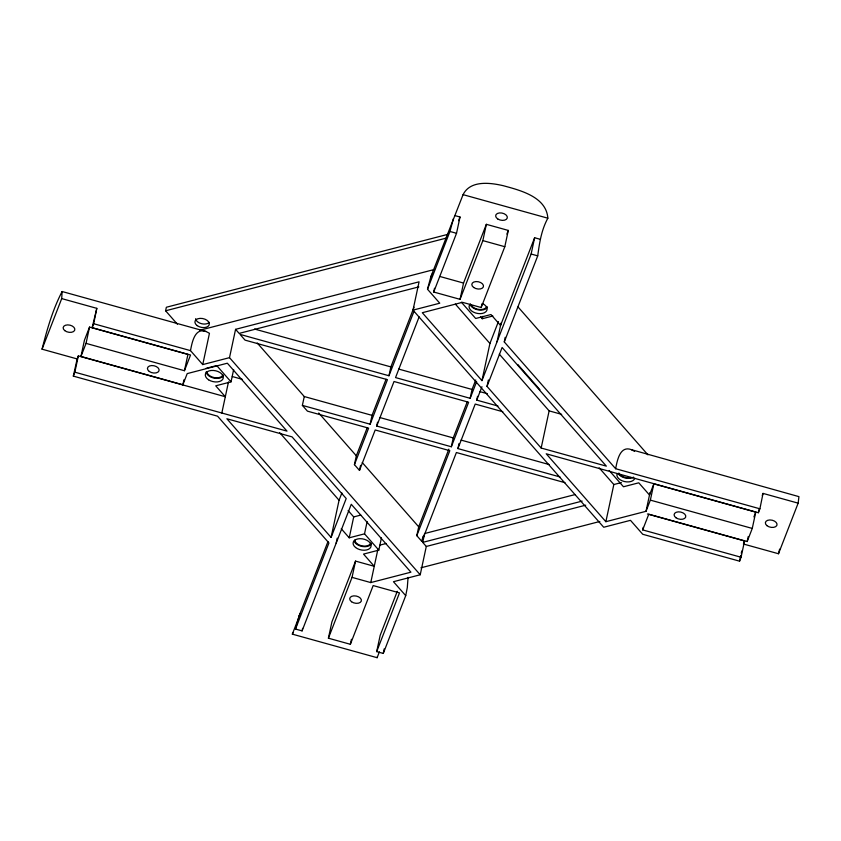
<?xml version="1.0" encoding="UTF-8"?>
<svg xmlns="http://www.w3.org/2000/svg" width="841" height="841" viewBox="0 0 841 841"><rect width="100%" height="100%" fill="white"/><g stroke="black" fill="none" stroke-linecap="round" stroke-linejoin="round"><path stroke-width="1.26" d="M408.064 577.368L407.296 587.628L405.719 595.659L383.275 653.436L376.684 651.607L380.185 635.323L397.288 591.286M42.05 349.183L61.708 298.597L62.118 291.522C52.71 309.541 47.043 329.483 42.05 349.183L77.162 358.939L78.339 355.911L225.314 396.731L215.727 385.819L231.023 381.856L233.651 369.577M61.708 298.597L96.81 308.342L93.677 323.732L92.142 327.664L190.55 354.997L184.442 370.713L86.045 343.38L80.957 356.468L182.865 384.779L187.207 373.604L227.343 363.207L286.991 431.118L74.849 372.185L73.325 376.116L217.567 416.179L328.936 542.971L295.496 629.057L302.077 630.887L351.265 504.285L410.913 572.185L370.765 582.582L352.043 577.378L328.41 638.203L350.361 644.29L373.173 585.567L399.507 592.884L376.684 651.607M759.896 508.794L615.644 468.721C617.136 461.078 619.817 445.299 631.265 449.62L798.939 496.642L798.151 503.16L763.039 493.404L759.896 508.794L758.372 512.716L546.219 453.793L605.867 521.693L646.014 511.307L650.356 500.122L653.846 483.848L755.754 512.148L752.264 528.432L747.176 541.53L648.768 514.198L642.671 529.914L741.068 557.247L744.558 540.963L647.423 513.977M383.275 653.436L384.158 648.895M615.644 468.721L504.285 341.93L537.725 255.853C539.512 242.734 541.362 230.14 547.848 218.197C546.398 196.826 520.201 190.318 503.275 185.703C490.198 182.655 470.266 180.069 463.076 194.649L430.813 276.847L427.501 289.241L439.759 303.202L413.005 310.129L419.07 281.819L235.575 329.336L229.509 357.656L420.216 574.771L393.462 581.709L405.719 595.659M504.285 341.93L505.189 337.346M74.849 372.185L78.339 355.911M80.957 356.468L84.447 340.195L89.535 327.096L187.932 354.429L184.442 370.713M86.045 343.38L89.535 327.096M92.142 327.664L96.81 308.342M177.419 324.237L165.603 310.781L166.36 307.249L447.99 234.313M182.865 384.779L183.937 379.775M229.509 357.656L202.744 364.584L209.451 333.299L206.098 331.522L62.118 291.522M221.824 413.015L228.468 381.993M564.963 482.681L456.39 452.521L421.856 541.415L416.8 535.664L449.809 450.692L375.202 429.972L359.485 470.413L354.429 464.653L368.621 428.143L307.428 411.144L302.371 405.383L304.274 396.542L257.22 342.97M302.077 630.887L302.613 628.385M331.091 537.42L346.208 498.524L292.048 436.868L226.881 418.765L331.091 537.42L339.06 500.258L341.898 492.963M336.148 543.17L337.23 538.166M354.429 464.653L356.332 455.801L367.202 427.806M359.485 470.413L360.568 465.357M302.371 405.383L370.145 424.211L372.037 415.359L386.061 379.259M328.41 638.203L331.901 621.92L355.533 561.105L374.256 566.298L363.533 554.093L378.818 550.13L364.521 533.846L349.225 537.809L353.704 516.921L348.111 510.561M376.726 426.04L394.019 381.509L468.637 402.24L451.333 446.76L376.726 426.04L377.535 422.245M370.145 424.211L387.438 379.68L245.057 340.132L240 334.382L388.963 375.759L390.865 366.907L414.045 307.238M352.043 577.378L355.533 561.105M364.521 533.846L367.149 521.567M350.361 644.29L351.433 639.286M370.765 582.582L377.945 549.11M539.712 239.149L534.624 237.74L531.134 254.024L481.956 380.626L422.308 312.715L462.445 302.318L481.178 307.522L504.81 246.707L508.3 230.423L486.35 224.326L482.86 240.61L460.048 299.333L433.714 292.027L434.524 288.263M378.818 550.13L381.457 537.851M433.714 292.027L456.526 233.293L460.016 217.02L454.939 215.601M460.048 299.333L463.538 283.06L486.35 224.326M416.8 535.664L418.702 526.813L448.873 449.126M421.856 541.415L422.939 536.358M420.216 574.771L426.292 546.461L422.708 542.392L424.61 533.541L575.202 494.54M451.333 446.76L453.236 437.919L467.26 401.809M481.178 307.522L481.988 303.769M492.858 315.985L482.271 318.728L482.776 316.363M559.98 476.942L457.914 448.589L459.007 443.533M419.123 316.889L395.543 377.588L470.161 398.308L472.053 389.457L475.754 379.943M497.967 406.035L476.742 400.137L477.551 396.342M481.956 380.626L489.925 343.464L498.419 321.588M487.013 386.387L502.119 347.491L606.34 466.135L541.162 448.032L487.013 386.387L488.39 379.974M497.063 341.73L501.078 322.997M541.162 448.032L549.131 410.871L499.281 354.114M605.867 521.693L613.835 484.532L599.139 467.806M646.014 511.307L650.03 492.563M642.671 529.914L643.207 527.402M747.176 541.53L748.248 536.516M758.372 512.716L759.171 508.963M73.325 376.116L77.162 358.939M413.005 310.129L603.712 527.254L630.477 520.327L642.734 534.277L739.544 561.168L740.784 555.459M741.278 553.178L741.762 551.013M202.744 364.584L190.486 350.623C191.979 342.981 194.649 327.202 206.098 331.522M295.496 629.057L298.965 616.253L327.969 541.593M427.501 289.241L449.946 231.464L453.415 218.66M743.381 544.001L778.493 553.746L779.618 549.141M388.963 375.759L414.035 311.212M379.386 651.87L377.125 657.694L292.342 634.146L300.489 613.194L298.965 616.253M458.597 220.689L460.016 217.02M506.881 234.071L508.3 230.423M470.161 398.308L476.626 381.656M534.624 237.74L500.553 325.456L490.965 314.534L475.68 318.497L461.373 302.213M457.914 448.589L475.218 404.069L502.823 411.733M476.742 400.137L481.946 386.744M653.846 483.848L649.504 495.023L638.771 482.808L623.486 486.771L609.178 470.487M743.78 542.981L744.558 540.963M753.904 516.91L755.754 512.148M762.251 495.423L763.039 493.404M739.544 561.168L741.068 557.247M778.493 553.746L798.151 503.16M292.342 634.146L293.057 632.705M430.813 276.847L432.768 273.073M165.603 310.781L445.972 238.182M199.822 330.24L434.513 269.456M418.85 286.876L239.149 333.404L235.575 329.336M206.129 368.316L216.715 365.572L231.023 381.856M353.704 516.921L360.757 515.091M379.985 545.094L386.261 543.475M613.835 484.532L621.362 482.587M422.708 542.392L582.161 501.099M426.292 546.461L585.735 505.168M420.942 567.801L599.822 521.483M463.076 194.649L547.848 218.197M449.946 231.464L456.526 233.293M482.86 240.61L504.81 246.707M531.134 254.024L537.725 255.853M439.717 276.437L463.538 283.06M254.529 329.041L390.865 366.907M398.708 369.083L472.053 389.457M479.885 391.633L487.381 393.714M549.131 410.871L561.662 414.35M93.677 323.732L190.486 350.623M232.295 376.547L242.324 379.333M304.274 396.542L372.037 415.359M379.89 417.546L453.236 437.919M461.078 440.095L549.278 464.589M650.356 500.122L752.264 528.432M631.265 449.62L634.587 451.386M518.024 306.944L647.938 454.844M480.589 316.805L482.271 318.728M517.783 364.5L539.922 389.698M455.349 304.095L489.925 343.464M318.728 412.994L356.332 455.801M362.24 462.539L418.702 526.813M279.632 432.6L339.06 500.258M341.236 528.716L349.225 537.809M377.104 657.126L377.125 657.694M482.808 303.685A9.135 5.572 12.1 0 1 485.762 311.853A9.135 5.572 12.1 0 1 473.367 312.074A9.135 5.572 12.1 0 1 470.413 303.906M486.739 306.534A8.221 5.014 12.1 0 1 479.118 309.467A8.221 5.014 12.1 0 1 471.086 304.799M487.475 307.102A9.135 5.572 12.1 0 1 478.592 309.961A9.135 5.572 12.1 0 1 470.077 304.495M209.241 322.408A7.306 4.457 12.1 0 1 201.251 323.627A7.306 4.457 12.1 0 1 195.68 318.644M222.97 374.844A8.221 5.014 12.1 0 1 214.287 377.609A8.221 5.014 12.1 0 1 206.96 371.754M223.264 376.085A9.135 5.572 12.1 0 1 213.582 378.03A9.135 5.572 12.1 0 1 206.098 372.006M634.776 478.266A9.135 5.572 12.1 0 1 624.4 481.536A9.135 5.572 12.1 0 1 617 474.04M630.939 477.499A8.221 5.014 12.1 0 1 618.892 473.073M633.599 477.131A9.135 5.572 12.1 0 1 618.209 473.472M370.776 543.118A8.221 5.014 12.1 0 1 362.093 545.883A8.221 5.014 12.1 0 1 354.765 540.027M371.512 543.675A9.135 5.572 12.1 0 1 362.629 546.545A9.135 5.572 12.1 0 1 354.103 541.078M473.662 287.464A5.94 3.627 12.1 0 0 483.365 286.886A5.94 3.627 12.1 0 0 475.953 281.567A5.94 3.627 12.1 0 0 473.662 287.464M497.777 218.986A5.94 3.627 12.1 0 0 507.27 217.998A5.94 3.627 12.1 0 0 499.428 212.931A5.94 3.627 12.1 0 0 497.777 218.986M197.204 325.635A7.306 4.457 12.1 0 0 209.146 324.931A7.306 4.457 12.1 0 0 200.021 318.371A7.306 4.457 12.1 0 0 197.204 325.635M149.278 371.459A5.94 3.627 12.1 0 0 158.981 370.892A5.94 3.627 12.1 0 0 151.569 365.562A5.94 3.627 12.1 0 0 149.278 371.459M64.725 330.597A5.94 3.627 12.1 0 0 74.597 330.45A5.94 3.627 12.1 0 0 67.648 324.889A5.94 3.627 12.1 0 0 64.725 330.597M208.579 379.796A9.135 5.572 12.1 0 0 223.201 378.303A9.135 5.572 12.1 0 0 211.154 370.482A9.135 5.572 12.1 0 0 208.579 379.796M675.943 517.751A5.94 3.627 12.1 0 0 685.646 517.183A5.94 3.627 12.1 0 0 678.235 511.854A5.94 3.627 12.1 0 0 675.943 517.751M766.939 525.657A5.94 3.627 12.1 0 0 776.811 525.499A5.94 3.627 12.1 0 0 769.862 519.948A5.94 3.627 12.1 0 0 766.939 525.657M351.559 601.757A5.94 3.627 12.1 0 0 361.262 601.189A5.94 3.627 12.1 0 0 353.851 595.859A5.94 3.627 12.1 0 0 351.559 601.757M355.564 547.48A9.135 5.572 12.1 0 0 370.744 547.218A9.135 5.572 12.1 0 0 360.022 538.682A9.135 5.572 12.1 0 0 355.564 547.48"/></g></svg>
